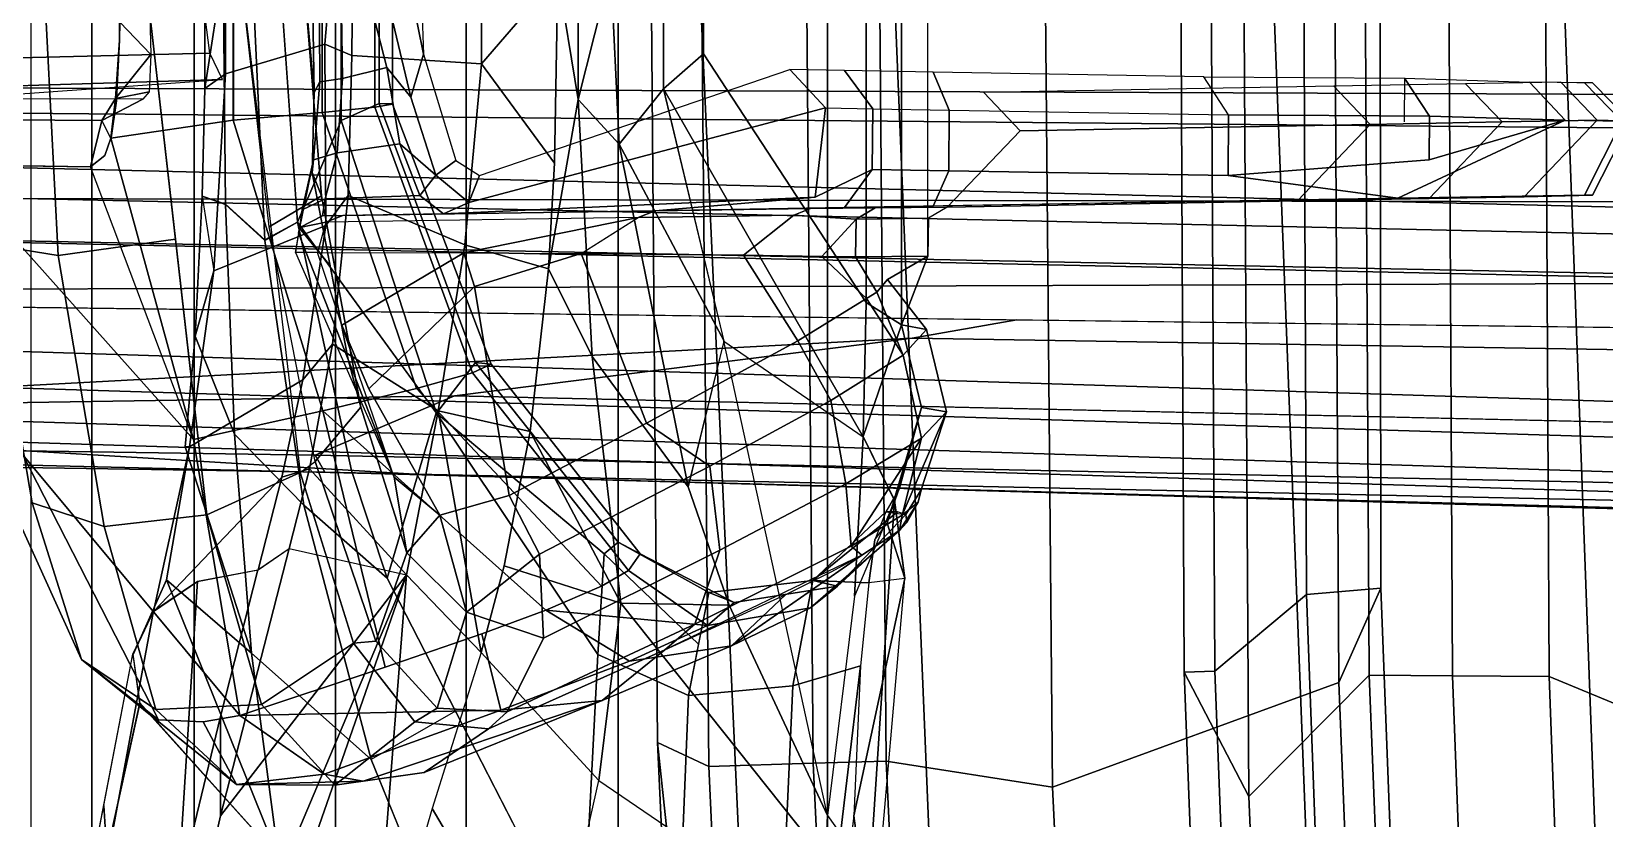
# Model space of a CAD drawing. Header units: inches. Extents: x -15.6 to 12, y -13.7 to 13.7.
# Drawn here: x -9.93 to -8.166, y -0.951 to -0.069 of the extents above; entities that cross this region are included whole.
import ezdxf

# ---------------------------------------------------------------- set-up
doc = ezdxf.new("R2010")
doc.units = ezdxf.units.IN
doc.header["$MEASUREMENT"] = 0
for name, color, linetype in [('SEAT-BASE', 5, 'Continuous'), ('SEAT-FABRICBACK', 5, 'Continuous'), ('SEAT-FRAME', 5, 'Continuous')]:
    doc.layers.add(name, color=color, linetype=linetype)

msp = doc.modelspace()

# ---------------------------------------------------------------- linework, layer by layer
at = {"layer": 'SEAT-BASE'}
for points in [[(-13.4237, -0.0006, 4.1833), (-2.0382, -0.1156, 6.6862), (-2.0382, 0.1156, 6.6862), (-13.4237, 0.0006, 4.1833)], [(-1.3803, -0.1663, 4.119), (-12.2783, -0.1231, 3.1096), (-12.2832, 0, 3.0957), (-1.3803, 0, 4.119)], [(-13.4237, -0.0006, 4.1833), (-13.4069, -0.1288, 4.1776), (-2.0098, -0.2335, 6.6746), (-2.0382, -0.1156, 6.6862)], [(-1.3803, -0.1663, 4.119), (-1.3406, -0.2735, 4.1832), (-12.2933, -0.2517, 3.1616), (-12.2783, -0.1231, 3.1096)], [(-13.4069, -0.1288, 4.1776), (-13.4418, -0.2323, 4.1389), (-1.9403, -0.467, 6.6264), (-2.0098, -0.2335, 6.6746)], [(-1.317, -0.3281, 4.3018), (-1.7082, -0.4248, 5.6622), (-10.1358, -0.2169, 3.9879), (-12.3565, -0.3663, 3.2423)], [(-1.8053, -0.437, 5.8711), (-10.1582, -0.2515, 4.1787), (-10.1358, -0.2169, 3.9879), (-1.7082, -0.4248, 5.6622)], [(-1.9403, -0.467, 6.6264), (-13.4418, -0.2323, 4.1389), (-12.9688, -0.3327, 4.2077), (-1.9571, -0.678, 6.5161)], [(-1.317, -0.3281, 4.3018), (-12.3565, -0.3663, 3.2423), (-12.2933, -0.2517, 3.1616), (-1.3406, -0.2735, 4.1832)], [(-1.8053, -0.437, 5.8711), (-1.8155, -0.4813, 6.004), (-10.1737, -0.3008, 4.297), (-10.1582, -0.2515, 4.1787)], [(-1.8602, -0.4807, 6.1381), (-10.1614, -0.3755, 4.4046), (-10.1737, -0.3008, 4.297), (-1.8155, -0.4813, 6.004)], [(-12.9688, -0.3327, 4.2077), (-11.1923, -0.4303, 4.5256), (-2.1026, -0.7098, 6.4477), (-1.9571, -0.678, 6.5161)], [(-8.942, -0.4128, 4.7054), (-10.4375, -0.4929, 4.4201), (-10.1614, -0.3755, 4.4046), (-8.8249, -0.3924, 4.6837)], [(-1.9082, -0.5275, 6.156), (-8.942, -0.4128, 4.7054), (-8.8249, -0.3924, 4.6837), (-1.8602, -0.4807, 6.1381)], [(-8.942, -0.4128, 4.7054), (-8.942, -0.4128, 4.7054), (-9.4554, -0.4774, 4.6181), (-10.4375, -0.4929, 4.4201)], [(-1.9082, -0.5275, 6.156), (-2.0568, -0.6452, 6.1669), (-9.4554, -0.4774, 4.6181), (-8.942, -0.4128, 4.7054)], [(-2.1026, -0.7098, 6.4477), (-11.1923, -0.4303, 4.5256), (-10.4596, -0.4899, 4.6397), (-2.1111, -0.7542, 6.3972)], [(-2.1068, -0.7722, 6.3529), (-2.1111, -0.7542, 6.3972), (-10.4596, -0.4899, 4.6397), (-10.2599, -0.5197, 4.6557)], [(-10.4375, -0.4929, 4.4201), (-9.4554, -0.4774, 4.6181), (-9.6115, -0.544, 4.6372), (-10.4404, -0.5315, 4.4593)], [(-4.7291, -0.6473, 5.633), (-9.6115, -0.544, 4.6372), (-9.4554, -0.4774, 4.6181), (-5.7561, -0.5613, 5.3925)], [(-9.4874, -0.5659, 4.7721), (-10.2599, -0.5197, 4.6557), (-10.4394, -0.5428, 4.5664), (-9.4874, -0.5659, 4.7721)], [(-2.1031, -0.7765, 6.3093), (-2.1068, -0.7722, 6.3529), (-10.2599, -0.5197, 4.6557), (-9.4874, -0.5659, 4.7721)], [(-9.6115, -0.544, 4.6372), (-9.6009, -0.5631, 4.6757), (-10.4037, -0.5507, 4.5207), (-10.4404, -0.5315, 4.4593)], [(-9.4874, -0.5659, 4.7721), (-10.4394, -0.5428, 4.5664), (-10.4037, -0.5507, 4.5207), (-9.6009, -0.5631, 4.6757)], [(-4.7934, -0.6677, 5.6397), (-9.6009, -0.5631, 4.6757), (-9.6115, -0.544, 4.6372), (-4.7291, -0.6473, 5.633)], [(-9.6009, -0.5631, 4.6757), (-3.2835, -0.7363, 6.0373), (-2.1031, -0.7765, 6.3093), (-9.4874, -0.5659, 4.7721)], [(-4.2815, -0.6973, 5.78), (-3.2835, -0.7363, 6.0373), (-9.6009, -0.5631, 4.6757), (-4.7934, -0.6677, 5.6397)]]:
    msp.add_3dface(points, dxfattribs=at)
at = {"layer": 'SEAT-FABRICBACK'}
for points in [[(-9.9306, -10.3041, 35.5561), (-9.8623, -10.2268, 35.1947), (-9.8623, 10.2268, 35.1947), (-9.9306, 10.3041, 35.5561)], [(-9.7474, -10.0745, 34.5947), (-9.7474, 10.0745, 34.5947), (-9.8623, 10.2268, 35.1947), (-9.8623, -10.2268, 35.1947)], [(-9.7474, -10.0745, 34.5947), (-9.589, -10.0167, 33.9786), (-9.589, 9.9229, 33.9786), (-9.7474, 10.0745, 34.5947)], [(-9.4425, -9.8169, 33.3724), (-9.4425, 9.7544, 33.3724), (-9.589, 9.9229, 33.9786), (-9.589, -10.0167, 33.9786)], [(-9.4425, -9.8169, 33.3724), (-9.2718, -9.6106, 32.7885), (-9.2718, 9.6106, 32.7885), (-9.4425, 9.7544, 33.3724)], [(-9.037, -9.4579, 32.2068), (-9.037, 9.4579, 32.2068), (-9.2718, 9.6106, 32.7885), (-9.2718, -9.6106, 32.7885)], [(-9.037, -9.4579, 32.2068), (-7.9355, -8.6082, 29.1182), (-7.9355, 8.6082, 29.1182), (-9.037, 9.4579, 32.2068)]]:
    msp.add_3dface(points, dxfattribs=at)
at = {"layer": 'SEAT-FRAME', "extrusion": (-1, 0, 0)}
for p, q in [((-8.3898, -0.1213, 17.9703), (-8.3903, -0.1703, 17.9697)), ((-8.3619, -0.1641, 17.9386), (-8.3624, -0.2131, 17.9379))]:
    msp.add_line(p, q, dxfattribs=at)
at = {"layer": 'SEAT-FRAME'}
for points in [[(-8.9939, 0.373, 20.3531), (-8.9939, -0.373, 20.3531), (-8.9541, -0.3979, 20.147), (-8.9541, 0.3979, 20.147)], [(-8.9247, 0.3209, 20.0989), (-8.9541, 0.3979, 20.147), (-8.9541, -0.3979, 20.147), (-8.9247, -0.3209, 20.0989)], [(-9.1763, -0.0941, 20.6065), (-8.9939, -0.373, 20.3531), (-8.9939, 0.373, 20.3531), (-9.1764, 0.0942, 20.606)], [(-9.7121, 0.2631, 21.5684), (-9.7149, 0.0003, 21.532), (-9.7355, -0.133, 21.6507), (-9.7355, 0.133, 21.6507)], [(-9.3395, -0.006, 21.7123), (-9.3167, -0.1452, 21.613), (-9.3167, 0.1458, 21.613), (-9.7121, 0.2631, 21.5684)], [(-9.425, -0.1053, 21.8535), (-9.3395, -0.006, 21.7123), (-9.3433, 0.2167, 21.7667), (-9.425, 0.1042, 21.8533)], [(-9.7036, 0.1684, 17.648), (-9.7034, -0.168, 17.6498), (-9.6039, -0.1597, 18.2972), (-9.6039, 0.16, 18.2957)], [(-9.6039, -0.16, 18.2957), (-9.6039, 0.1597, 18.2972), (-9.7034, 0.168, 17.6498), (-9.7036, -0.1684, 17.648)], [(-9.5824, 0.1689, 20.708), (-9.5824, -0.1689, 20.708), (-9.6316, -0.2827, 21.1693), (-9.6517, 0, 21.1494)], [(-9.6039, 0.16, 18.2957), (-9.6039, -0.1597, 18.2972), (-9.5448, -0.1538, 18.9412), (-9.5447, 0.154, 18.94)], [(-9.5447, -0.154, 18.94), (-9.5448, 0.1538, 18.9412), (-9.6039, 0.1597, 18.2972), (-9.6039, -0.16, 18.2957)], [(-9.5824, 0.1689, 20.708), (-9.54, 0.1496, 20.1608), (-9.5399, -0.1498, 20.1603), (-9.5824, -0.1689, 20.708)], [(-9.5447, 0.154, 18.94), (-9.5448, -0.1538, 18.9412), (-9.5249, -0.1503, 19.5671), (-9.5248, 0.1506, 19.5663)], [(-9.5248, -0.1506, 19.5663), (-9.5249, 0.1503, 19.5671), (-9.5448, 0.1538, 18.9412), (-9.5447, -0.154, 18.94)], [(-9.5248, 0.1506, 19.5663), (-9.5249, -0.1503, 19.5671), (-9.54, -0.1496, 20.1608), (-9.5399, 0.1498, 20.1603)], [(-9.5399, -0.1498, 20.1603), (-9.54, 0.1496, 20.1608), (-9.5249, 0.1503, 19.5671), (-9.5248, -0.1506, 19.5663)], [(-9.3395, -0.006, 21.7123), (-9.3167, -0.1452, 21.613), (-9.3167, 0.1458, 21.613)], [(-9.3167, -0.1452, 21.613), (-9.2802, 0, 21.3745), (-9.2802, 0, 21.3745), (-9.3167, 0.1458, 21.613)], [(-9.7355, -0.133, 21.6507), (-9.7124, -0.1166, 21.7877), (-9.7124, 0.1166, 21.7877), (-9.7355, 0.133, 21.6507)], [(-9.2706, -0.1953, 21.3892), (-9.221, -0.1334, 21.0346), (-9.221, 0.1334, 21.0346), (-9.2802, 0, 21.3745)], [(-9.221, -0.1334, 21.0346), (-9.1763, -0.0941, 20.6065), (-9.1764, 0.0942, 20.606), (-9.221, 0.1334, 21.0346)], [(-9.7124, 0.1166, 21.7877), (-9.7124, -0.1166, 21.7877), (-9.6007, -0.0834, 21.8713), (-9.5865, 0.0825, 21.8714)], [(-9.6007, -0.0834, 21.8713), (-9.5704, -0.0958, 21.8644), (-9.5687, 0.0977, 21.8645), (-9.5865, 0.0825, 21.8714)], [(-9.5704, -0.0958, 21.8644), (-9.425, -0.1053, 21.8535), (-9.425, 0.1042, 21.8533), (-9.5687, 0.0977, 21.8645)], [(-9.8309, 0.0592, 17.0748), (-9.8309, -0.0586, 17.0748), (-9.8312, -0.0788, 17.1007), (-9.8304, 0.0025, 17.1155)], [(-9.7416, 0, 15.9737), (-10.0019, 0, 15.9397), (-10.0052, -0.0999, 15.98), (-9.7298, -0.0932, 16.0108)], [(-9.8998, -0.3202, 15.6407), (-9.9788, -0.3073, 15.7256), (-9.9946, 0, 15.6862), (-9.9163, 0, 15.6008)], [(-9.9163, 0, 15.6008), (-9.8028, 0, 15.5766), (-9.7684, -0.3019, 15.6543), (-9.8998, -0.3202, 15.6407)], [(-9.8028, 0, 15.5766), (-9.6958, 0, 15.6209), (-9.6284, -0.5635, 15.768), (-9.7331, -0.611, 15.7338)], [(-9.7149, 0.0003, 21.532), (-9.7121, -0.2625, 21.5684), (-9.7384, -0.2538, 21.6888), (-9.7355, -0.133, 21.6507)], [(-9.6822, 0, 21.3447), (-9.668, -0.3025, 21.3753), (-9.7121, -0.2625, 21.5684), (-9.7149, 0.0003, 21.532)], [(-9.6044, -0.2533, 15.7649), (-9.6632, -0.2879, 15.6706), (-9.6958, 0, 15.6209), (-9.6252, 0, 15.7106)], [(-9.6958, 0, 15.6209), (-9.6252, 0, 15.7106), (-9.6044, -0.2533, 15.7649), (-9.6632, -0.2879, 15.6706)], [(-9.6517, 0, 21.1494), (-9.6316, -0.2827, 21.1693), (-9.668, -0.3025, 21.3753), (-9.6822, 0, 21.3447)], [(-9.6128, -0.1374, 15.8246), (-9.6252, 0, 15.7106), (-9.6152, 0, 15.8028)], [(-9.6149, -0.2272, 15.8772), (-9.6044, -0.2533, 15.7649), (-9.6252, 0, 15.7106), (-9.6128, -0.1374, 15.8246)], [(-9.6065, -0.1255, 15.8489), (-9.6128, -0.1374, 15.8246), (-9.6152, 0, 15.8028), (-9.6073, 0, 15.8286)], [(-9.5812, -0.1217, 15.8603), (-9.6065, -0.1255, 15.8489), (-9.6073, 0, 15.8286), (-9.5827, 0, 15.8394)], [(-9.5313, -0.1094, 15.8548), (-9.5812, -0.1217, 15.8603), (-9.5827, 0, 15.8394), (-9.5592, 0, 15.839)], [(-9.5045, -0.1428, 15.8769), (-9.5313, -0.1094, 15.8548), (-9.5592, 0, 15.839), (-9.5384, 0, 15.844)], [(-9.4901, -0.0943, 15.8819), (-9.5045, -0.1428, 15.8769), (-9.5384, 0, 15.844), (-9.5093, 0, 15.8493)], [(-9.4901, -0.0943, 15.8819), (-9.5094, 0, 15.849), (-9.4936, 0, 15.8709)], [(-9.2802, 0, 21.3745), (-9.3167, -0.1452, 21.613), (-9.2706, -0.1953, 21.3892), (-9.2802, 0, 21.3745)], [(-9.181, 0, 16.3365), (-9.235, 0, 16.2183), (-9.2278, -0.8663, 16.2205), (-9.0771, -2.2799, 16.3692)], [(-8.8751, -2.1373, 16.3941), (-8.963, 0, 16.3725), (-9.181, 0, 16.3365), (-9.0771, -2.2799, 16.3692)], [(-9.053, -0.8892, 16.0707), (-9.1702, -0.8932, 16.1034), (-9.1784, 0, 16.1012), (-9.0607, 0.0016, 16.0686)], [(-8.9712, -0.8869, 16.0593), (-9.053, -0.8892, 16.0707), (-9.0607, 0.0016, 16.0686), (-8.9788, 0, 16.0573)], [(-8.7848, -0.9162, 15.9584), (-8.9712, -0.8869, 16.0593), (-8.9788, 0, 16.0573), (-8.7928, 0, 15.9559)], [(-8.8751, -2.1373, 16.3941), (-8.456, -2.115, 16.1767), (-8.538, 0, 16.15), (-8.963, 0, 16.3725)], [(-8.4638, -0.7989, 15.6547), (-8.7848, -0.9162, 15.9584), (-8.7928, 0, 15.9559), (-8.4683, 0, 15.6539)], [(-8.57, 0, 14.6877), (-8.5645, -0.9266, 14.6961), (-8.637, -0.7872, 15.0277), (-8.6407, 0, 15.0259)], [(-8.6067, 0, 15.1874), (-8.6027, -0.7863, 15.1891), (-8.4999, -0.7002, 15.3147), (-8.5027, 0, 15.3137)], [(-8.4341, 0, 14.3884), (-8.4296, -0.7908, 14.3908), (-8.5645, -0.9266, 14.6961), (-8.57, 0, 14.6877)], [(-8.1339, -2.1166, 15.8273), (-8.212, 0, 15.7964), (-8.538, 0, 16.15), (-8.456, -2.115, 16.1767)], [(-8.5027, 0, 15.3137), (-8.4999, -0.7002, 15.3147), (-8.4165, -0.693, 15.4743), (-8.4173, 0, 15.4755)], [(-8.4173, 0, 15.4755), (-8.4165, -0.693, 15.4743), (-8.4638, -0.7989, 15.6547), (-8.4683, 0, 15.6539)], [(-8.1192, 0, 14.2925), (-8.115, -0.8388, 14.2954), (-8.2279, -0.792, 14.2944), (-8.2318, 0, 14.2924)], [(-8.1339, -2.1166, 15.8273), (-7.9927, -2.0993, 15.5434), (-8.0663, 0, 15.5098), (-8.212, 0, 15.7964)], [(-9.3433, -0.2167, 21.7667), (-9.3395, -0.006, 21.7123), (-9.425, -0.1053, 21.8535), (-9.3433, -0.2167, 21.7667)], [(-9.3501, -0.3351, 21.8386), (-9.3167, -0.1452, 21.613), (-9.3395, -0.006, 21.7123), (-9.3433, -0.2167, 21.7667)], [(-9.2278, -0.8663, 16.2205), (-9.235, 0, 16.2183), (-9.1784, 0, 16.1012), (-9.1702, -0.8932, 16.1034)], [(-8.6407, 0, 15.0259), (-8.637, -0.7872, 15.0277), (-8.6027, -0.7863, 15.1891), (-8.6067, 0, 15.1874)], [(-8.4296, -0.7908, 14.3908), (-8.4341, 0, 14.3884), (-8.3401, 0, 14.3253), (-8.3361, -0.7914, 14.3274)], [(-8.2279, -0.792, 14.2944), (-8.3361, -0.7914, 14.3274), (-8.3401, 0, 14.3253), (-8.2318, 0, 14.2924)], [(-9.8355, -0.1442, 16.9991), (-9.8312, -0.0788, 17.1007), (-9.8309, -0.0586, 17.0748), (-9.7959, -0.0949, 17.0032)], [(-9.8355, -0.1442, 16.9991), (-9.8408, -0.1886, 17.0096), (-9.8343, -0.1443, 17.0613), (-9.8312, -0.0788, 17.1007)], [(-9.6007, -0.0834, 21.8713), (-9.7124, -0.1166, 21.7877), (-9.7254, -0.3374, 21.8986), (-9.5997, -0.2864, 21.9714)], [(-9.5704, -0.0958, 21.8644), (-9.6007, -0.0834, 21.8713), (-9.5997, -0.2864, 21.9714), (-9.5748, -0.2531, 21.9543)], [(-9.7298, -0.0932, 16.0108), (-10.0052, -0.0999, 15.98), (-10.0069, -0.1317, 16.0261), (-9.7157, -0.1227, 16.0554)], [(-9.8355, -0.1442, 16.9991), (-9.7959, -0.0949, 17.0032), (-9.798, -0.1368, 16.9356)], [(-9.5704, -0.0958, 21.8644), (-9.5748, -0.2531, 21.9543), (-9.4438, -0.3081, 21.9663), (-9.425, -0.1053, 21.8535)], [(-9.5045, -0.1428, 15.8769), (-9.4901, -0.0943, 15.8819), (-9.454, -0.2137, 15.9956), (-9.4765, -0.23, 15.9654)], [(-9.3433, -0.2167, 21.7667), (-9.425, -0.1053, 21.8535), (-9.4438, -0.3081, 21.9663), (-9.3501, -0.3351, 21.8386)], [(-8.997, -0.5233, 20.8681), (-8.9939, -0.373, 20.3531), (-9.1763, -0.0941, 20.6065), (-9.221, -0.1334, 21.0346)], [(-10.006, -0.1434, 16.0818), (-9.7157, -0.1227, 16.0554), (-10.0069, -0.1317, 16.0261)], [(-9.7355, -0.133, 21.6507), (-9.7384, -0.2538, 21.6888), (-9.7254, -0.3374, 21.8986), (-9.7124, -0.1166, 21.7877)], [(-9.587, -0.2049, 15.9182), (-9.6137, -0.2129, 15.9053), (-9.6065, -0.1255, 15.8489), (-9.5812, -0.1217, 15.8603)], [(-9.5168, -0.1949, 15.9083), (-9.587, -0.2049, 15.9182), (-9.5812, -0.1217, 15.8603), (-9.5313, -0.1094, 15.8548)], [(-9.5045, -0.1428, 15.8769), (-9.4765, -0.23, 15.9654), (-9.5168, -0.1949, 15.9083), (-9.5313, -0.1094, 15.8548)], [(-9.0792, -0.1118, 17.3171), (-9.0392, -0.1546, 17.3041), (-9.4392, -0.2606, 16.083), (-9.4275, -0.2306, 16.0791)], [(-9.0392, -0.1546, 17.3041), (-8.9864, -0.1556, 17.3984), (-9.018, -0.1128, 17.4264), (-9.0792, -0.1118, 17.3171)], [(-9.018, -0.1128, 17.4264), (-8.9864, -0.1556, 17.3984), (-8.9006, -0.1573, 17.4641), (-8.9185, -0.1145, 17.5026)], [(-8.9185, -0.1145, 17.5026), (-8.9006, -0.1573, 17.4641), (-8.5872, -0.1625, 17.675), (-8.6151, -0.1197, 17.7068)], [(-8.5872, -0.1625, 17.675), (-8.6151, -0.1197, 17.7068), (-8.3898, -0.1213, 17.9703), (-8.3619, -0.1641, 17.9386)], [(-8.2099, -0.1685, 18.2581), (-8.3619, -0.1641, 17.9386), (-8.3898, -0.1213, 17.9703), (-8.2499, -0.1257, 18.2712)], [(-9.8355, -0.1442, 16.9991), (-9.798, -0.1368, 16.9356), (-9.8048, -0.1451, 16.8837), (-9.851, -0.169, 16.896)], [(-9.6065, -0.1255, 15.8489), (-9.6137, -0.2129, 15.9053), (-9.6149, -0.2272, 15.8772), (-9.6128, -0.1374, 15.8246)], [(-9.221, -0.1334, 21.0346), (-9.2706, -0.1953, 21.3892), (-9.2706, -0.1953, 21.3892), (-9.1531, -0.4164, 21.1387)], [(-9.1534, -0.4162, 21.1386), (-8.997, -0.5233, 20.8681), (-9.221, -0.1334, 21.0346)], [(-8.4692, -0.1305, 19.6656), (-8.8618, -0.1375, 19.9623), (-8.821, -0.1803, 19.9725), (-8.4284, -0.1732, 19.6757)], [(-8.4692, -0.1305, 19.6656), (-8.4284, -0.1732, 19.6757), (-8.2806, -0.1705, 19.4756), (-8.3215, -0.1278, 19.4655)], [(-8.2147, -0.1258, 19.2409), (-8.3215, -0.1278, 19.4655), (-8.2806, -0.1705, 19.4756), (-8.1738, -0.1685, 19.251)], [(-8.1463, -0.1694, 18.6215), (-8.1883, -0.1266, 18.623), (-8.2499, -0.1257, 18.2712), (-8.2099, -0.1685, 18.2581)], [(-8.1738, -0.1685, 19.251), (-8.2147, -0.1258, 19.2409), (-8.179, -0.1266, 18.8903), (-8.1369, -0.1694, 18.8889)], [(-8.1883, -0.1266, 18.623), (-8.1463, -0.1694, 18.6215), (-8.1369, -0.1694, 18.8889), (-8.179, -0.1266, 18.8903)], [(-9.851, -0.169, 16.896), (-9.8048, -0.1451, 16.8837), (-9.965, -0.1447, 16.3398), (-10.0099, -0.1679, 16.3543)], [(-9.4354, -0.4518, 18.8881), (-9.5447, -0.154, 18.94), (-9.6039, -0.16, 18.2957), (-9.4981, -0.4693, 18.237)], [(-9.5399, -0.1498, 20.1603), (-9.4317, -0.44, 20.1483), (-9.4756, -0.4968, 20.7336), (-9.5824, -0.1689, 20.708)], [(-9.4354, -0.4518, 18.8881), (-9.4141, -0.4419, 19.5288), (-9.5248, -0.1506, 19.5663), (-9.5447, -0.154, 18.94)], [(-9.4141, -0.4419, 19.5288), (-9.4317, -0.44, 20.1483), (-9.5399, -0.1498, 20.1603), (-9.5248, -0.1506, 19.5663)], [(-9.4676, -0.2734, 16.092), (-9.4392, -0.2606, 16.083), (-9.0392, -0.1546, 17.3041), (-9.0508, -0.2546, 17.308)], [(-9.3167, -0.1452, 21.613), (-9.3501, -0.3351, 21.8386), (-9.3011, -0.4333, 21.697), (-9.3167, -0.1452, 21.613)], [(-9.2706, -0.1953, 21.3892), (-9.3167, -0.1452, 21.613), (-9.3011, -0.4333, 21.697), (-9.1933, -0.5797, 21.4784)], [(-9.0508, -0.2546, 17.308), (-9.0392, -0.1546, 17.3041), (-8.9864, -0.1556, 17.3984), (-8.9869, -0.2236, 17.3978)], [(-8.9869, -0.2236, 17.3978), (-8.9864, -0.1556, 17.3984), (-8.9006, -0.1573, 17.4641), (-8.9012, -0.2253, 17.4635)], [(-8.5877, -0.2304, 17.6744), (-8.9012, -0.2253, 17.4635), (-8.9006, -0.1573, 17.4641), (-8.5872, -0.1625, 17.675)], [(-9.851, -0.169, 16.896), (-10.0099, -0.1679, 16.3543), (-10.0232, -0.2185, 16.3586), (-9.8638, -0.2207, 16.8993)], [(-9.851, -0.169, 16.896), (-9.8638, -0.2207, 16.8993), (-9.8475, -0.208, 16.9703), (-9.8408, -0.1886, 17.0096)], [(-9.6029, -0.4942, 17.5863), (-9.7036, -0.1684, 17.648), (-9.8408, -0.1886, 17.0096), (-9.7482, -0.5266, 16.947)], [(-9.6029, -0.4942, 17.5863), (-9.4981, -0.4693, 18.237), (-9.6039, -0.16, 18.2957), (-9.7036, -0.1684, 17.648)], [(-9.6316, -0.2827, 21.1693), (-9.5824, -0.1689, 20.708), (-9.4756, -0.4968, 20.7336), (-9.6316, -0.2827, 21.1693)], [(-8.9027, -0.266, 20.0979), (-8.5101, -0.259, 19.8012), (-8.4284, -0.1732, 19.6757), (-8.821, -0.1803, 19.9725)], [(-8.5877, -0.2304, 17.6744), (-8.5872, -0.1625, 17.675), (-8.3619, -0.1641, 17.9386), (-8.3624, -0.2131, 17.9379)], [(-8.2099, -0.1685, 18.2581), (-8.3975, -0.2559, 17.9613), (-8.5877, -0.2304, 17.6744), (-8.3624, -0.2131, 17.9379)], [(-8.3623, -0.2563, 19.6011), (-8.2806, -0.1705, 19.4756), (-8.4284, -0.1732, 19.6757), (-8.5101, -0.259, 19.8012)], [(-8.1463, -0.1694, 18.6215), (-8.1883, -0.2526, 18.623), (-8.3975, -0.2559, 17.9613), (-8.2099, -0.1685, 18.2581)], [(-8.2099, -0.1685, 18.2581), (-8.3624, -0.2131, 17.9379), (-8.3619, -0.1641, 17.9386)], [(-8.2806, -0.1705, 19.4756), (-8.3623, -0.2563, 19.6011), (-8.2556, -0.2543, 19.3764), (-8.1738, -0.1685, 19.251)], [(-8.1369, -0.1694, 18.8889), (-8.1738, -0.1685, 19.251), (-8.2556, -0.2543, 19.3764), (-8.179, -0.2526, 18.8903)], [(-8.1369, -0.1694, 18.8889), (-8.179, -0.2526, 18.8903), (-8.1883, -0.2526, 18.623), (-8.1463, -0.1694, 18.6215)], [(-9.6005, -0.2568, 15.9982), (-9.6264, -0.269, 15.9922), (-9.6137, -0.2129, 15.9053), (-9.587, -0.2049, 15.9182)], [(-9.4944, -0.2529, 15.9915), (-9.6005, -0.2568, 15.9982), (-9.587, -0.2049, 15.9182), (-9.5168, -0.1949, 15.9083)], [(-9.4765, -0.23, 15.9654), (-9.4944, -0.2529, 15.9915), (-9.5168, -0.1949, 15.9083)], [(-9.1933, -0.5797, 21.4784), (-9.1531, -0.4164, 21.1387), (-9.2706, -0.1953, 21.3892)], [(-9.7482, -0.5266, 16.947), (-10.0232, -0.2185, 16.3586), (-9.9396, -0.5435, 16.3321), (-9.6962, -0.8357, 16.5077)], [(-9.7482, -0.5266, 16.947), (-9.8638, -0.2207, 16.8993), (-9.94, -0.2195, 16.6279), (-10.0232, -0.2185, 16.3586)], [(-9.6137, -0.2129, 15.9053), (-9.6264, -0.269, 15.9922), (-9.6305, -0.295, 15.9797), (-9.6291, -0.2894, 15.9664)], [(-9.6137, -0.2129, 15.9053), (-9.6291, -0.2894, 15.9664), (-9.5947, -0.3319, 15.9184), (-9.6149, -0.2272, 15.8772)], [(-9.6149, -0.2272, 15.8772), (-9.5746, -0.4366, 15.9595), (-9.5605, -0.4902, 15.8604), (-9.6044, -0.2533, 15.7649)], [(-9.4765, -0.23, 15.9654), (-9.454, -0.2137, 15.9956), (-9.4275, -0.2306, 16.0791), (-9.4392, -0.2606, 16.083)], [(-9.2303, -0.2701, 17.464), (-9.0508, -0.2546, 17.308), (-8.9869, -0.2236, 17.3978), (-9.018, -0.2664, 17.4264)], [(-8.9012, -0.2253, 17.4635), (-8.9185, -0.2647, 17.5026), (-9.018, -0.2664, 17.4264), (-8.9869, -0.2236, 17.3978)], [(-8.9185, -0.2647, 17.5026), (-8.9012, -0.2253, 17.4635), (-8.5877, -0.2304, 17.6744), (-8.3975, -0.2559, 17.9613)], [(-9.4392, -0.2606, 16.083), (-9.4676, -0.2734, 16.092), (-9.4944, -0.2529, 15.9915), (-9.4765, -0.23, 15.9654)], [(-9.7384, -0.2538, 21.6888), (-9.7121, -0.2631, 21.5684), (-9.7023, -0.5203, 21.6556), (-9.7462, -0.4107, 21.7725)], [(-9.7121, -0.2631, 21.5684), (-9.668, -0.3032, 21.3753), (-9.6242, -0.6001, 21.4463), (-9.7023, -0.5203, 21.6556)], [(-9.5605, -0.4902, 15.8604), (-9.6118, -0.551, 15.7803), (-9.6632, -0.2879, 15.6706), (-9.6044, -0.2533, 15.7649)], [(-9.6036, -0.2758, 16.0944), (-9.6289, -0.2889, 16.0954), (-9.6264, -0.269, 15.9922), (-9.6005, -0.2568, 15.9982)], [(-9.6255, -0.4595, 22.1165), (-9.5924, -0.4196, 22.0872), (-9.5748, -0.2531, 21.9543), (-9.5997, -0.2864, 21.9714)], [(-9.4944, -0.2529, 15.9915), (-9.4676, -0.2734, 16.092), (-9.6036, -0.2758, 16.0944), (-9.6005, -0.2568, 15.9982)], [(-9.4676, -0.2734, 16.092), (-9.6036, -0.2758, 16.0944), (-9.6005, -0.2568, 15.9982), (-9.4944, -0.2529, 15.9915)], [(-9.5924, -0.4196, 22.0872), (-9.4736, -0.4945, 22.1342), (-9.4438, -0.3081, 21.9663), (-9.5748, -0.2531, 21.9543)], [(-9.5808, -0.2754, 16.2175), (-9.4676, -0.2734, 16.092), (-9.0508, -0.2546, 17.308), (-9.2303, -0.2701, 17.464)], [(-9.6264, -0.269, 15.9922), (-9.6305, -0.295, 15.9797), (-9.6338, -0.317, 16.0956), (-9.6289, -0.2889, 16.0954)], [(-9.5808, -0.2754, 16.2175), (-9.5998, -0.2829, 16.224), (-9.6289, -0.2889, 16.0954), (-9.6036, -0.2758, 16.0944)], [(-9.5998, -0.2829, 16.224), (-9.6092, -0.317, 16.2274), (-9.4448, -0.3172, 16.7478), (-9.2493, -0.2776, 17.4705)], [(-9.4676, -0.2734, 16.092), (-9.5808, -0.2754, 16.2175), (-9.6036, -0.2758, 16.0944)], [(-9.5998, -0.2829, 16.224), (-9.5808, -0.2754, 16.2175), (-9.2303, -0.2701, 17.464), (-9.2493, -0.2776, 17.4705)], [(-9.2493, -0.2776, 17.4705), (-9.4448, -0.3172, 16.7478), (-9.3132, -0.3179, 17.2338)], [(-9.3132, -0.3179, 17.2338), (-9.2493, -0.2776, 17.4705), (-9.075, -0.2751, 18.4325), (-9.1312, -0.3199, 18.0967)], [(-9.2493, -0.2776, 17.4705), (-9.2303, -0.2701, 17.464), (-9.056, -0.2676, 18.426), (-9.075, -0.2751, 18.4325)], [(-9.005, -0.2794, 19.1955), (-9.0435, -0.3212, 18.7238), (-9.1312, -0.3199, 18.0967), (-9.075, -0.2751, 18.4325)], [(-9.075, -0.2751, 18.4325), (-9.056, -0.2676, 18.426), (-8.9838, -0.2669, 19.2093), (-9.005, -0.2794, 19.1955)], [(-9.0435, -0.3212, 18.7238), (-9.005, -0.2794, 19.1955), (-9.0057, -0.3218, 19.2103), (-9.0435, -0.3212, 18.7238)], [(-9.005, -0.2794, 19.1955), (-8.9239, -0.2785, 20.0841), (-8.9247, -0.3209, 20.0989), (-9.0057, -0.3218, 19.2103)], [(-9.005, -0.2794, 19.1955), (-8.9838, -0.2669, 19.2093), (-8.9027, -0.266, 20.0979), (-8.9239, -0.2785, 20.0841)], [(-9.6255, -0.4595, 22.1165), (-9.5997, -0.2864, 21.9714), (-9.7254, -0.3374, 21.8986), (-9.7525, -0.5347, 22.0652)], [(-9.6338, -0.317, 16.0956), (-9.6289, -0.2889, 16.0954), (-9.5998, -0.2829, 16.224), (-9.6092, -0.317, 16.2274)], [(-9.523, -0.5685, 16.0647), (-9.5746, -0.4366, 15.9595), (-9.6305, -0.295, 15.9797), (-9.6338, -0.317, 16.0956)], [(-9.5308, -0.6818, 21.2429), (-9.5708, -0.5613, 21.2172), (-9.6316, -0.2827, 21.1693), (-9.476, -0.4965, 20.7335)], [(-9.6291, -0.2894, 15.9664), (-9.6305, -0.295, 15.9797), (-9.5746, -0.4366, 15.9595), (-9.5947, -0.3319, 15.9184)], [(-10.0018, -0.491, 16.0279), (-9.9788, -0.3073, 15.7256), (-9.929, -0.5974, 15.8498), (-9.8738, -0.7729, 16.0348)], [(-9.8483, -0.624, 15.7651), (-9.929, -0.5974, 15.8498), (-9.9788, -0.3073, 15.7256), (-9.8998, -0.3202, 15.6407)], [(-9.7331, -0.611, 15.7338), (-9.8483, -0.624, 15.7651), (-9.8998, -0.3202, 15.6407), (-9.7684, -0.3019, 15.6543)], [(-9.523, -0.5685, 16.0647), (-9.5818, -0.3983, 16.2187), (-9.6092, -0.317, 16.2274), (-9.6338, -0.317, 16.0956)], [(-9.4448, -0.3172, 16.7478), (-9.5818, -0.3983, 16.2187), (-9.6092, -0.317, 16.2274)], [(-9.4448, -0.3172, 16.7478), (-9.4331, -0.3548, 16.7294), (-9.5515, -0.4696, 16.2091), (-9.5818, -0.3983, 16.2187)], [(-9.4736, -0.4945, 22.1342), (-9.3707, -0.5175, 21.9961), (-9.3501, -0.3351, 21.8386), (-9.4438, -0.3081, 21.9663)], [(-9.3132, -0.3179, 17.2338), (-9.4331, -0.3548, 16.7294), (-9.4448, -0.3172, 16.7478)], [(-9.2402, -0.5082, 16.9994), (-9.394, -0.5892, 16.406), (-9.4331, -0.3548, 16.7294), (-9.3132, -0.3179, 17.2338)], [(-9.3707, -0.5175, 21.9961), (-9.2688, -0.7101, 21.814), (-9.3011, -0.4333, 21.697), (-9.3501, -0.3351, 21.8386)], [(-9.1312, -0.3199, 18.0967), (-9.0703, -0.4158, 17.9417), (-9.2402, -0.5082, 16.9994), (-9.3132, -0.3179, 17.2338)], [(-8.9932, -0.3682, 18.7944), (-9.0703, -0.4158, 17.9417), (-9.1312, -0.3199, 18.0967), (-9.0435, -0.3212, 18.7238)], [(-9.0057, -0.3218, 19.2103), (-8.9818, -0.3611, 18.9212), (-8.9932, -0.3682, 18.7944), (-9.0435, -0.3212, 18.7238)], [(-8.9699, -0.347, 19.564), (-8.9818, -0.3611, 18.9212), (-9.0057, -0.3218, 19.2103), (-8.9247, -0.3209, 20.0989)], [(-8.9541, -0.3979, 20.147), (-8.926, -0.403, 19.3882), (-8.9699, -0.347, 19.564), (-8.9247, -0.3209, 20.0989)], [(-9.7525, -0.5347, 22.0652), (-9.7254, -0.3374, 21.8986), (-9.7462, -0.4107, 21.7725), (-9.7573, -0.5347, 21.8645)], [(-8.926, -0.403, 19.3882), (-8.9521, -0.432, 18.63), (-8.9818, -0.3611, 18.9212), (-8.9699, -0.347, 19.564)], [(-9.4331, -0.3548, 16.7294), (-9.394, -0.5892, 16.406), (-9.472, -0.6114, 16.1839), (-9.5515, -0.4696, 16.2091)], [(-9.4331, -0.3548, 16.7294), (-9.394, -0.5892, 16.406), (-9.472, -0.6114, 16.1839), (-9.5515, -0.4696, 16.2091)], [(-8.9932, -0.3682, 18.7944), (-8.9521, -0.432, 18.63), (-9.0332, -0.4827, 17.8768), (-9.0703, -0.4158, 17.9417)], [(-8.9521, -0.432, 18.63), (-8.9932, -0.3682, 18.7944), (-8.9818, -0.3611, 18.9212), (-8.9521, -0.432, 18.63)], [(-8.997, -0.5232, 20.8694), (-8.9541, -0.3979, 20.147), (-8.9939, -0.373, 20.3531), (-8.997, -0.5232, 20.8694)], [(-9.5515, -0.4696, 16.2091), (-9.472, -0.6114, 16.1839), (-9.523, -0.5685, 16.0647), (-9.5818, -0.3983, 16.2187)], [(-8.9619, -0.5945, 20.8922), (-8.9316, -0.4904, 20.1458), (-8.9541, -0.3979, 20.147), (-8.997, -0.5232, 20.8694)], [(-8.9038, -0.4955, 19.3907), (-8.926, -0.403, 19.3882), (-8.9541, -0.3979, 20.147), (-8.9316, -0.4904, 20.1458)], [(-8.926, -0.403, 19.3882), (-8.9038, -0.4955, 19.3907), (-8.9317, -0.5249, 18.6332), (-8.9521, -0.432, 18.63)], [(-8.926, -0.403, 19.3882), (-8.9038, -0.4955, 19.3907), (-8.9317, -0.5249, 18.6332), (-8.9521, -0.432, 18.63)], [(-9.7462, -0.4107, 21.7725), (-9.7023, -0.5203, 21.6556), (-9.6832, -0.7661, 21.7608), (-9.7573, -0.5347, 21.8645)], [(-9.5924, -0.4196, 22.0872), (-9.6255, -0.4595, 22.1165), (-9.6489, -0.5688, 22.2252), (-9.618, -0.5594, 22.2249)], [(-9.5093, -0.6783, 22.3194), (-9.4736, -0.4945, 22.1342), (-9.5924, -0.4196, 22.0872), (-9.618, -0.5594, 22.2249)], [(-9.0332, -0.4827, 17.8768), (-9.1692, -0.5562, 17.1331), (-9.2402, -0.5082, 16.9994), (-9.0703, -0.4158, 17.9417)], [(-9.1933, -0.5797, 21.4784), (-9.1472, -0.7121, 21.518), (-9.0372, -0.9478, 21.5853), (-9.1534, -0.4162, 21.1386)], [(-8.997, -0.5233, 20.8681), (-9.0069, -0.702, 21.2265), (-9.0372, -0.9478, 21.5853), (-9.1534, -0.4162, 21.1386)], [(-9.5605, -0.4902, 15.8604), (-9.5746, -0.4366, 15.9595), (-9.523, -0.5685, 16.0647), (-9.509, -0.6535, 15.9915)], [(-9.4317, -0.44, 20.1483), (-9.2717, -0.6417, 20.0113), (-9.2874, -0.6548, 20.3068), (-9.4756, -0.4968, 20.7336)], [(-9.4141, -0.4419, 19.5288), (-9.2471, -0.6545, 19.4038), (-9.2717, -0.6417, 20.0113), (-9.4317, -0.44, 20.1483)], [(-9.2688, -0.7101, 21.814), (-9.1472, -0.7121, 21.518), (-9.1933, -0.5797, 21.4784), (-9.3011, -0.4333, 21.697)], [(-8.9521, -0.432, 18.63), (-8.9317, -0.5249, 18.6332), (-9.0164, -0.5763, 17.8812), (-9.0332, -0.4827, 17.8768)], [(-9.2603, -0.6734, 18.8421), (-9.4354, -0.4518, 18.8881), (-9.4981, -0.4693, 18.237), (-9.2904, -0.6907, 18.4496)], [(-9.2603, -0.6734, 18.8421), (-9.2471, -0.6545, 19.4038), (-9.4141, -0.4419, 19.5288), (-9.4354, -0.4518, 18.8881)], [(-9.6489, -0.5688, 22.2252), (-9.6255, -0.4595, 22.1165), (-9.7525, -0.5347, 22.0652), (-9.793, -0.7192, 22.2523)], [(-9.2904, -0.6907, 18.4496), (-9.4981, -0.4693, 18.237), (-9.6029, -0.4942, 17.5863), (-9.353, -0.7177, 17.953)], [(-9.7872, -0.8406, 16.2838), (-9.9396, -0.5435, 16.3321), (-10.0018, -0.491, 16.0279), (-9.8738, -0.7729, 16.0348)], [(-9.509, -0.6535, 15.9915), (-9.5435, -0.7527, 15.9711), (-9.6118, -0.551, 15.7803), (-9.5605, -0.4902, 15.8604)], [(-9.0332, -0.4827, 17.8768), (-9.0164, -0.5763, 17.8812), (-9.1578, -0.6504, 17.14), (-9.1692, -0.5562, 17.1331)], [(-8.97, -0.6202, 20.4203), (-8.9564, -0.5811, 20.1234), (-8.9316, -0.4904, 20.1458), (-8.97, -0.6202, 20.4203)], [(-8.9316, -0.4904, 20.1458), (-8.9619, -0.5945, 20.8922), (-8.9503, -0.6818, 20.8559), (-8.97, -0.6202, 20.4203)], [(-8.932, -0.5828, 19.6017), (-8.9038, -0.4955, 19.3907), (-8.9316, -0.4904, 20.1458), (-8.9564, -0.5811, 20.1234)], [(-9.7482, -0.5266, 16.947), (-9.6962, -0.8357, 16.5077), (-9.5333, -0.7815, 17.0721), (-9.6029, -0.4942, 17.5863)], [(-9.6029, -0.4942, 17.5863), (-9.5333, -0.7815, 17.0721), (-9.4247, -0.7442, 17.5488), (-9.353, -0.7177, 17.953)], [(-9.5308, -0.6818, 21.2429), (-9.476, -0.4965, 20.7335), (-9.2947, -0.7676, 20.7489), (-9.3121, -1.1077, 21.3306)], [(-9.4736, -0.4945, 22.1342), (-9.4736, -0.4945, 22.1342), (-9.5093, -0.6783, 22.3194), (-9.4256, -0.7652, 22.2562)], [(-9.2874, -0.6548, 20.3068), (-9.2947, -0.7676, 20.7489), (-9.476, -0.4965, 20.7335), (-9.2874, -0.6548, 20.3068)], [(-9.4256, -0.7652, 22.2562), (-9.3998, -0.6682, 22.1535), (-9.3707, -0.5175, 21.9961), (-9.4736, -0.4945, 22.1342)], [(-9.1692, -0.5562, 17.1331), (-9.3599, -0.6549, 16.404), (-9.394, -0.5892, 16.406), (-9.2402, -0.5082, 16.9994)], [(-8.9038, -0.4955, 19.3907), (-8.9533, -0.6114, 18.7235), (-8.9317, -0.5249, 18.6332)], [(-8.9038, -0.4955, 19.3907), (-8.932, -0.5828, 19.6017), (-8.9354, -0.5966, 19.0705), (-8.9533, -0.6114, 18.7235)], [(-9.7023, -0.5203, 21.6556), (-9.6242, -0.6001, 21.4463), (-9.5487, -0.8851, 21.5266), (-9.6832, -0.7661, 21.7608)], [(-9.3998, -0.6682, 22.1535), (-9.3998, -0.6682, 22.1535), (-9.2688, -0.7101, 21.814), (-9.3707, -0.5175, 21.9961)], [(-8.9317, -0.5249, 18.6332), (-9.0106, -0.646, 18.148), (-9.0164, -0.5763, 17.8812)], [(-8.9317, -0.5249, 18.6332), (-8.9533, -0.6114, 18.7235), (-9.0106, -0.646, 18.148)], [(-8.997, -0.5233, 20.8681), (-8.997, -0.5233, 20.8681), (-8.9619, -0.5952, 20.8922), (-9.0069, -0.702, 21.2265)], [(-9.6962, -0.8357, 16.5077), (-9.9396, -0.5435, 16.3321), (-9.7872, -0.8406, 16.2838), (-9.7372, -0.843, 16.3955)], [(-9.7785, -0.6836, 22.0009), (-9.8159, -0.7676, 22.1975), (-9.793, -0.7192, 22.2523), (-9.7525, -0.5347, 22.0652)], [(-9.7573, -0.5347, 21.8645), (-9.6832, -0.7661, 21.7608), (-9.7785, -0.6836, 22.0009), (-9.7525, -0.5347, 22.0652)], [(-9.5687, -0.7549, 15.9374), (-9.6718, -0.8236, 15.9266), (-9.7331, -0.611, 15.7338), (-9.6284, -0.5635, 15.768)], [(-9.6755, -0.6724, 22.3324), (-9.6407, -0.6485, 22.3173), (-9.618, -0.5594, 22.2249), (-9.6489, -0.5688, 22.2252)], [(-9.6407, -0.6485, 22.3173), (-9.5093, -0.6783, 22.3194), (-9.5093, -0.6783, 22.3194), (-9.618, -0.5594, 22.2249)], [(-9.5435, -0.7527, 15.9711), (-9.5687, -0.7549, 15.9374), (-9.6284, -0.5635, 15.768), (-9.6118, -0.551, 15.7803)], [(-9.1578, -0.6504, 17.14), (-9.3555, -0.7493, 16.4151), (-9.3599, -0.6549, 16.404), (-9.1692, -0.5562, 17.1331)], [(-9.793, -0.7192, 22.2523), (-9.7435, -0.6857, 22.3), (-9.6755, -0.6724, 22.3324), (-9.6489, -0.5688, 22.2252)], [(-9.472, -0.6114, 16.1839), (-9.509, -0.6535, 15.9915), (-9.523, -0.5685, 16.0647)], [(-9.0164, -0.5763, 17.8812), (-9.0106, -0.646, 18.148), (-9.1858, -0.7336, 17.1871), (-9.1578, -0.6504, 17.14)], [(-8.984, -0.6388, 20.3935), (-8.97, -0.6202, 20.4203), (-8.9564, -0.5811, 20.1234), (-8.9717, -0.6076, 20.1176)], [(-8.9491, -0.6104, 19.6287), (-8.932, -0.5828, 19.6017), (-8.9564, -0.5811, 20.1234), (-8.9717, -0.6076, 20.1176)], [(-9.7902, -0.829, 15.9618), (-9.8738, -0.7729, 16.0348), (-9.929, -0.5974, 15.8498), (-9.8483, -0.624, 15.7651)], [(-9.3599, -0.6549, 16.404), (-9.4418, -0.72, 16.1697), (-9.472, -0.6114, 16.1839), (-9.394, -0.5892, 16.406)], [(-8.9897, -1.015, 21.5378), (-8.9619, -0.5952, 20.8922), (-9.0069, -0.702, 21.2265), (-9.0372, -0.9478, 21.5853)], [(-8.983, -1.0543, 21.5072), (-8.9503, -0.6824, 20.8559), (-8.9619, -0.5952, 20.8922), (-8.9897, -1.015, 21.5378)], [(-8.9354, -0.5966, 19.0705), (-8.9562, -0.6284, 18.9745), (-8.9533, -0.6114, 18.7235)], [(-8.9481, -0.6194, 19.2367), (-8.9562, -0.6284, 18.9745), (-8.9354, -0.5966, 19.0705)], [(-8.932, -0.5828, 19.6017), (-8.9491, -0.6104, 19.6287), (-8.9481, -0.6194, 19.2367), (-8.9354, -0.5966, 19.0705)], [(-9.6718, -0.8236, 15.9266), (-9.7902, -0.829, 15.9618), (-9.8483, -0.624, 15.7651), (-9.7331, -0.611, 15.7338)], [(-9.6242, -0.6001, 21.4463), (-9.5308, -0.6818, 21.2429), (-9.4541, -0.8311, 21.2736), (-9.5487, -0.8851, 21.5266)], [(-9.4418, -0.72, 16.1697), (-9.509, -0.6535, 15.9915), (-9.472, -0.6114, 16.1839)], [(-8.9585, -0.6074, 19.8921), (-9.0536, -0.6846, 20.0374), (-9.0259, -0.6909, 19.3097), (-8.9491, -0.6104, 19.6287)], [(-8.9585, -0.6074, 19.8921), (-8.9585, -0.6074, 19.8921), (-8.9717, -0.6076, 20.1176), (-9.0536, -0.6846, 20.0374)], [(-8.984, -0.6388, 20.3935), (-8.9907, -0.6871, 20.5788), (-9.0536, -0.6846, 20.0374), (-8.9717, -0.6076, 20.1176)], [(-8.9491, -0.6104, 19.6287), (-9.0259, -0.6909, 19.3097), (-8.9481, -0.6194, 19.2367)], [(-8.9533, -0.6114, 18.7235), (-8.9562, -0.6284, 18.9745), (-8.9985, -0.6563, 18.4014), (-9.0106, -0.646, 18.148)], [(-8.9562, -0.6284, 18.9745), (-9.0563, -0.7153, 18.5815), (-9.1446, -0.7578, 17.8589), (-8.9985, -0.6563, 18.4014)], [(-8.9481, -0.6194, 19.2367), (-9.0259, -0.6909, 19.3097), (-9.0563, -0.7153, 18.5815), (-8.9562, -0.6284, 18.9745)], [(-8.9503, -0.6824, 20.8559), (-8.9907, -0.6871, 20.5788), (-8.984, -0.6388, 20.3935), (-8.97, -0.6202, 20.4203)], [(-9.7179, -0.9482, 22.6252), (-9.7178, -0.8368, 22.5016), (-9.6758, -0.6727, 22.3334), (-9.6407, -0.6485, 22.3173)], [(-9.7179, -0.9482, 22.6252), (-9.7179, -0.9482, 22.6252), (-9.6407, -0.6485, 22.3173), (-9.5093, -0.6783, 22.3194)], [(-9.1578, -0.6504, 17.14), (-9.1858, -0.7336, 17.1871), (-9.3963, -0.8318, 16.4387), (-9.3555, -0.7493, 16.4151)], [(-9.2874, -0.6548, 20.3068), (-9.2717, -0.6417, 20.0113), (-9.1702, -0.6981, 20.0319), (-9.1816, -0.7559, 20.3695)], [(-9.2471, -0.6545, 19.4038), (-9.1419, -0.7093, 19.3124), (-9.1702, -0.6981, 20.0319), (-9.2717, -0.6417, 20.0113)], [(-9.0106, -0.646, 18.148), (-8.9985, -0.6563, 18.4014), (-9.2197, -0.7623, 17.1752), (-9.1858, -0.7336, 17.1871)], [(-9.4747, -0.8278, 16.1835), (-9.5435, -0.7527, 15.9711), (-9.509, -0.6535, 15.9915), (-9.4418, -0.72, 16.1697)], [(-9.3555, -0.7493, 16.4151), (-9.4418, -0.72, 16.1697), (-9.3599, -0.6549, 16.404)], [(-9.3998, -0.6682, 22.1535), (-9.4256, -0.7652, 22.2562), (-9.2937, -0.9087, 22.0121), (-9.2688, -0.7101, 21.814)], [(-9.2874, -0.6548, 20.3068), (-9.1816, -0.7559, 20.3695), (-9.193, -0.8136, 20.707), (-9.2947, -0.7676, 20.7489)], [(-9.1419, -0.7093, 19.3124), (-9.2471, -0.6545, 19.4038), (-9.2603, -0.6734, 18.8421), (-9.1716, -0.7348, 18.5928)], [(-9.1716, -0.7348, 18.5928), (-9.1419, -0.7093, 19.3124), (-9.2471, -0.6545, 19.4038), (-9.2603, -0.6734, 18.8421)], [(-8.9985, -0.6563, 18.4014), (-9.1446, -0.7578, 17.8589), (-9.0839, -0.7002, 17.7758), (-9.033, -0.6749, 18.1106)], [(-10.0067, -1.8714, 23.4878), (-9.7931, -0.7186, 22.2524), (-9.7435, -0.6851, 22.3), (-9.7658, -1.0351, 22.7046)], [(-9.5479, -1.1703, 22.7075), (-9.6303, -1.4745, 23.0455), (-9.8691, -1.7112, 23.41), (-9.5093, -0.6783, 22.3194)], [(-9.8691, -1.7112, 23.41), (-9.8409, -1.5462, 23.2402), (-9.8138, -1.3993, 23.089), (-9.5093, -0.6783, 22.3194)], [(-9.6528, -0.9951, 21.8509), (-9.8082, -0.8225, 22.1446), (-9.8159, -0.7676, 22.1975), (-9.7785, -0.6836, 22.0009)], [(-9.8138, -1.3993, 23.089), (-9.7633, -1.15, 22.8326), (-9.7179, -0.9482, 22.6252), (-9.5093, -0.6783, 22.3194)], [(-9.6528, -0.9951, 21.8509), (-9.6528, -0.9951, 21.8509), (-9.7785, -0.6836, 22.0009), (-9.6832, -0.7661, 21.7608)], [(-9.6758, -0.6727, 22.3334), (-9.7178, -0.8368, 22.5016), (-9.7658, -1.0351, 22.7046), (-9.7435, -0.6851, 22.3)], [(-9.4256, -0.7652, 22.2562), (-9.4803, -0.9402, 22.4515), (-9.5479, -1.1703, 22.7075), (-9.5093, -0.6783, 22.3194)], [(-9.1716, -0.7348, 18.5928), (-9.2603, -0.6734, 18.8421), (-9.2904, -0.6907, 18.4496), (-9.353, -0.7177, 17.953)], [(-9.353, -0.7177, 17.953), (-9.1716, -0.7348, 18.5928), (-9.2603, -0.6734, 18.8421), (-9.2904, -0.6907, 18.4496)], [(-9.1702, -0.6981, 20.0319), (-9.0536, -0.6846, 20.0374), (-9.0761, -0.8027, 20.7101), (-9.193, -0.8136, 20.707)], [(-9.1419, -0.7093, 19.3124), (-9.0259, -0.6909, 19.3097), (-9.0536, -0.6846, 20.0374), (-9.1702, -0.6981, 20.0319)], [(-9.1419, -0.7093, 19.3124), (-9.0259, -0.6909, 19.3097), (-9.0536, -0.6846, 20.0374), (-9.1702, -0.6981, 20.0319)], [(-8.9999, -0.78, 20.8177), (-9.0761, -0.8027, 20.7101), (-9.0536, -0.6846, 20.0374), (-8.9907, -0.6871, 20.5788)], [(-9.0075, -0.9483, 21.1469), (-8.9885, -1.0897, 21.4788), (-8.983, -1.0543, 21.5072), (-8.9503, -0.6824, 20.8559)], [(-8.9907, -0.6871, 20.5788), (-8.9999, -0.78, 20.8177), (-9.0075, -0.9483, 21.1469), (-8.9503, -0.6824, 20.8559)], [(-9.0839, -0.7002, 17.7758), (-9.1446, -0.7578, 17.8589), (-9.2897, -0.819, 17.1473), (-9.2197, -0.7623, 17.1752)], [(-9.1419, -0.7093, 19.3124), (-9.1716, -0.7348, 18.5928), (-9.0563, -0.7153, 18.5815), (-9.0259, -0.6909, 19.3097)], [(-8.5708, -1.6082, 15.2059), (-8.4654, -1.6329, 15.3332), (-8.4999, -0.7002, 15.3147), (-8.6027, -0.7863, 15.1891)], [(-8.4654, -1.6329, 15.3332), (-8.3837, -1.5525, 15.4907), (-8.4165, -0.693, 15.4743), (-8.4999, -0.7002, 15.3147)], [(-8.3837, -1.5525, 15.4907), (-8.4322, -1.5862, 15.6703), (-8.4638, -0.7989, 15.6547), (-8.4165, -0.693, 15.4743)], [(-9.816, -0.767, 22.1977), (-9.7931, -0.7186, 22.2524), (-10.0067, -1.8714, 23.4878), (-10.0404, -1.9307, 23.427)], [(-9.3555, -0.7493, 16.4151), (-9.3963, -0.8318, 16.4387), (-9.4747, -0.8278, 16.1835), (-9.4418, -0.72, 16.1697)], [(-9.2592, -0.7748, 17.8785), (-9.353, -0.7177, 17.953), (-9.4247, -0.7442, 17.5488), (-9.4033, -0.8299, 17.1749)], [(-9.1716, -0.7348, 18.5928), (-9.353, -0.7177, 17.953), (-9.2592, -0.7748, 17.8785)], [(-9.2937, -0.9087, 22.0121), (-9.0496, -1.075, 21.7323), (-9.0393, -0.9982, 21.6434), (-9.2688, -0.7101, 21.814)], [(-9.0393, -0.9982, 21.6434), (-9.0372, -0.9478, 21.5853), (-9.1472, -0.7121, 21.518), (-9.2688, -0.7101, 21.814)], [(-9.0563, -0.7153, 18.5815), (-9.1716, -0.7348, 18.5928), (-9.2592, -0.7748, 17.8785), (-9.1446, -0.7578, 17.8589)], [(-9.0563, -0.7153, 18.5815), (-9.1716, -0.7348, 18.5928), (-9.2592, -0.7748, 17.8785), (-9.1446, -0.7578, 17.8589)], [(-9.1858, -0.7336, 17.1871), (-9.2197, -0.7623, 17.1752), (-9.4172, -0.8507, 16.4236), (-9.3963, -0.8318, 16.4387)], [(-9.4033, -0.8299, 17.1749), (-9.4247, -0.7442, 17.5488), (-9.5333, -0.7815, 17.0721), (-9.6962, -0.8357, 16.5077)], [(-9.4033, -0.8299, 17.1749), (-9.4247, -0.7442, 17.5488), (-9.5333, -0.7815, 17.0721), (-9.6962, -0.8357, 16.5077)], [(-9.4999, -0.8428, 16.1543), (-9.5896, -0.9141, 16.1928), (-9.6718, -0.8236, 15.9266), (-9.5687, -0.7549, 15.9374)], [(-9.4747, -0.8278, 16.1835), (-9.4999, -0.8428, 16.1543), (-9.5687, -0.7549, 15.9374), (-9.5435, -0.7527, 15.9711)], [(-9.1446, -0.7578, 17.8589), (-9.2592, -0.7748, 17.8785), (-9.4033, -0.8299, 17.1749), (-9.2897, -0.819, 17.1473)], [(-9.1446, -0.7578, 17.8589), (-9.2592, -0.7748, 17.8785), (-9.4033, -0.8299, 17.1749), (-9.2897, -0.819, 17.1473)], [(-9.6998, -0.9133, 16.2426), (-9.8738, -0.7729, 16.0348), (-9.7902, -0.829, 15.9618)], [(-9.6998, -0.9133, 16.2426), (-9.7372, -0.843, 16.3955), (-9.7872, -0.8406, 16.2838), (-9.8738, -0.7729, 16.0348)], [(-9.8082, -0.8225, 22.1446), (-9.8455, -0.9907, 22.3155), (-9.8487, -0.9366, 22.3768), (-9.816, -0.767, 22.1977)], [(-9.6528, -0.9951, 21.8509), (-9.6832, -0.7661, 21.7608), (-9.5487, -0.8851, 21.5266), (-9.4401, -1.1526, 21.5854)], [(-9.2197, -0.7623, 17.1752), (-9.2897, -0.819, 17.1473), (-9.4895, -0.8997, 16.4519), (-9.4172, -0.8507, 16.4236)], [(-9.4256, -0.7652, 22.2562), (-9.4803, -0.9402, 22.4515), (-9.3503, -1.161, 22.2871), (-9.2937, -0.9087, 22.0121)], [(-9.2947, -0.7676, 20.7489), (-9.193, -0.8136, 20.707), (-9.2067, -1.1528, 21.3066), (-9.3121, -1.1077, 21.3306)], [(-9.0461, -1.1657, 21.4207), (-9.0912, -1.141, 21.3246), (-9.0761, -0.8027, 20.7101), (-8.9999, -0.78, 20.8177)], [(-9.0075, -0.9483, 21.1469), (-9.0382, -1.1938, 21.476), (-9.0461, -1.1657, 21.4207), (-8.9999, -0.78, 20.8177)], [(-8.6058, -1.6108, 15.0452), (-8.5708, -1.6082, 15.2059), (-8.6027, -0.7863, 15.1891), (-8.637, -0.7872, 15.0277)], [(-8.5308, -1.723, 14.7171), (-8.6058, -1.6108, 15.0452), (-8.637, -0.7872, 15.0277), (-8.5645, -0.9266, 14.6961)], [(-8.3969, -1.6216, 14.4117), (-8.5308, -1.723, 14.7171), (-8.5645, -0.9266, 14.6961), (-8.4296, -0.7908, 14.3908)], [(-8.3969, -1.6216, 14.4117), (-8.4296, -0.7908, 14.3908), (-8.3361, -0.7914, 14.3274), (-8.3048, -1.6234, 14.347)], [(-8.1971, -1.6251, 14.3135), (-8.3048, -1.6234, 14.347), (-8.3361, -0.7914, 14.3274), (-8.2279, -0.792, 14.2944)], [(-8.0799, -1.7541, 14.3187), (-8.1971, -1.6251, 14.3135), (-8.2279, -0.792, 14.2944), (-8.115, -0.8388, 14.2954)], [(-9.193, -0.8136, 20.707), (-9.0761, -0.8027, 20.7101), (-9.0912, -1.141, 21.3246), (-9.2067, -1.1528, 21.3066)], [(-8.4638, -0.7989, 15.6547), (-8.4322, -1.5862, 15.6703), (-8.7499, -1.6368, 15.9719), (-8.7848, -0.9162, 15.9584)], [(-9.6753, -1.2738, 22.1035), (-9.8455, -0.9907, 22.3155), (-9.8082, -0.8218, 22.1446), (-9.6528, -0.9951, 21.8509)], [(-9.5896, -0.9141, 16.1928), (-9.6998, -0.9133, 16.2426), (-9.7902, -0.829, 15.9618), (-9.6718, -0.8236, 15.9266)], [(-9.2897, -0.819, 17.1473), (-9.4033, -0.8299, 17.1749), (-9.6016, -0.9016, 16.4868), (-9.5577, -0.9095, 16.4742)], [(-9.2897, -0.819, 17.1473), (-9.5577, -0.9095, 16.4742), (-9.4895, -0.8997, 16.4519)], [(-9.3963, -0.8318, 16.4387), (-9.4172, -0.8507, 16.4236), (-9.4999, -0.8428, 16.1543), (-9.4747, -0.8278, 16.1835)], [(-9.3963, -0.8318, 16.4387), (-9.4172, -0.8507, 16.4236), (-9.4999, -0.8428, 16.1543), (-9.4747, -0.8278, 16.1835)], [(-9.7633, -1.15, 22.8326), (-9.7658, -1.0351, 22.7046), (-9.7178, -0.8368, 22.5016), (-9.7179, -0.9482, 22.6252)], [(-9.6998, -0.9133, 16.2426), (-9.6016, -0.9016, 16.4868), (-9.6962, -0.8357, 16.5077), (-9.7372, -0.843, 16.3955)], [(-9.4033, -0.8299, 17.1749), (-9.6962, -0.8357, 16.5077), (-9.6016, -0.9016, 16.4868)], [(-9.4172, -0.8507, 16.4236), (-9.4895, -0.8997, 16.4519), (-9.5896, -0.9141, 16.1928), (-9.4999, -0.8428, 16.1543)], [(-9.0771, -2.2799, 16.3692), (-9.2278, -0.8663, 16.2205), (-9.1926, -1.6288, 16.2329), (-9.0966, -2.6259, 16.2677)], [(-9.2278, -0.8663, 16.2205), (-9.1702, -0.8932, 16.1034), (-9.1366, -1.6253, 16.1149), (-9.1926, -1.6288, 16.2329)], [(-9.5896, -0.9141, 16.1928), (-9.4895, -0.8997, 16.4519), (-9.5577, -0.9095, 16.4742), (-9.6998, -0.9133, 16.2426)], [(-9.053, -0.8892, 16.0707), (-9.0192, -1.6053, 16.082), (-9.1366, -1.6253, 16.1149), (-9.1702, -0.8932, 16.1034)], [(-8.9712, -0.8869, 16.0593), (-8.938, -1.6002, 16.071), (-9.0192, -1.6053, 16.082), (-9.053, -0.8892, 16.0707)], [(-8.7848, -0.9162, 15.9584), (-8.7499, -1.6368, 15.9719), (-8.938, -1.6002, 16.071), (-8.9712, -0.8869, 16.0593)], [(-9.6998, -0.9133, 16.2426), (-9.5577, -0.9095, 16.4742), (-9.6016, -0.9016, 16.4868)], [(-9.3503, -1.161, 22.2871), (-9.2937, -0.9087, 22.0121), (-9.0496, -1.075, 21.7323), (-9.0834, -1.3819, 22.0645)], [(-9.8487, -0.9366, 22.3768), (-9.8455, -0.9907, 22.3155), (-9.9189, -1.3629, 22.6981), (-9.9189, -1.3005, 22.7613)], [(-9.4803, -0.9402, 22.4515), (-9.5479, -1.1703, 22.7075), (-9.4006, -1.4145, 22.5636), (-9.3503, -1.161, 22.2871)], [(-9.0496, -1.075, 21.7323), (-9.0393, -0.9982, 21.6434), (-9.0372, -0.9478, 21.5853), (-8.9897, -1.015, 21.5378)], [(-9.0341, -1.1538, 21.4256), (-9.0382, -1.1938, 21.476), (-8.9885, -1.0897, 21.4788), (-9.0075, -0.9483, 21.1469)]]:
    msp.add_3dface(points, dxfattribs=at)
for points, invisible_edges in [([(-9.7036, -0.1684, 17.648), (-9.7034, 0.168, 17.6498), (-9.8405, 0.1881, 17.0116), (-9.8345, 0.1469, 17.0596)], 8), ([(-9.8345, -0.1469, 17.0596), (-9.8405, -0.1881, 17.0116), (-9.7034, -0.168, 17.6498), (-9.7036, 0.1684, 17.648)], 8), ([(-9.8304, -0.0025, 17.1155), (-9.8313, -0.083, 17.0993), (-9.8345, -0.1469, 17.0596), (-9.7036, 0.1684, 17.648)], 12), ([(-9.7036, -0.1684, 17.648), (-9.8345, 0.1469, 17.0596), (-9.8313, 0.083, 17.0993), (-9.8304, 0.0025, 17.1155)], 9), ([(-9.7036, -0.1684, 17.648), (-9.8304, 0.0025, 17.1155), (-9.8312, -0.0788, 17.1007), (-9.8343, -0.1443, 17.0613)], 9), ([(-9.7959, -0.0949, 17.0032), (-9.8309, -0.0586, 17.0748), (-9.7981, 0.0018, 17.0439), (-9.7972, -0.0518, 17.0327)], 2), ([(-9.851, -0.169, 16.896), (-9.8408, -0.1886, 17.0096), (-9.8355, -0.1442, 16.9991)], 1), ([(-9.7036, -0.1684, 17.648), (-9.8343, -0.1443, 17.0613), (-9.8408, -0.1886, 17.0096)], 1), ([(-9.7482, -0.5266, 16.947), (-9.8408, -0.1886, 17.0096), (-9.8475, -0.208, 16.9703), (-9.8638, -0.2207, 16.8993)], 8), ([(-9.7462, -0.4107, 21.7725), (-9.7462, -0.4107, 21.7725), (-9.7254, -0.3374, 21.8986), (-9.7384, -0.2538, 21.6888)], 4), ([(-9.2303, -0.2701, 17.464), (-9.056, -0.2676, 18.426), (-8.3975, -0.2559, 17.9613), (-9.018, -0.2664, 17.4264)], 10), ([(-9.056, -0.2676, 18.426), (-8.1883, -0.2526, 18.623), (-8.179, -0.2526, 18.8903), (-8.9838, -0.2669, 19.2093)], 5), ([(-9.056, -0.2676, 18.426), (-8.3975, -0.2559, 17.9613), (-8.1883, -0.2526, 18.623)], 13), ([(-8.9838, -0.2669, 19.2093), (-8.179, -0.2526, 18.8903), (-8.179, -0.2526, 18.8903), (-8.2556, -0.2543, 19.3764)], 13), ([(-8.9838, -0.2669, 19.2093), (-8.2556, -0.2543, 19.3764), (-8.3623, -0.2563, 19.6011)], 9), ([(-8.9838, -0.2669, 19.2093), (-8.3623, -0.2563, 19.6011), (-8.5101, -0.259, 19.8012), (-8.9027, -0.266, 20.0979)], 1), ([(-9.6242, -0.6001, 21.4463), (-9.668, -0.3032, 21.3753), (-9.6316, -0.2827, 21.1693), (-9.5708, -0.5613, 21.2172)], 8), ([(-9.5708, -0.5613, 21.2172), (-9.5708, -0.5613, 21.2172), (-9.5308, -0.6818, 21.2429), (-9.6242, -0.6001, 21.4463)], 8), ([(-9.5487, -0.8851, 21.5266), (-9.4541, -0.8311, 21.2736), (-9.3121, -1.1077, 21.3306), (-9.4401, -1.1526, 21.5854)], 5)]:
    msp.add_3dface(points, dxfattribs=dict(at, invisible_edges=invisible_edges))

doc.saveas('drawing.dxf')
